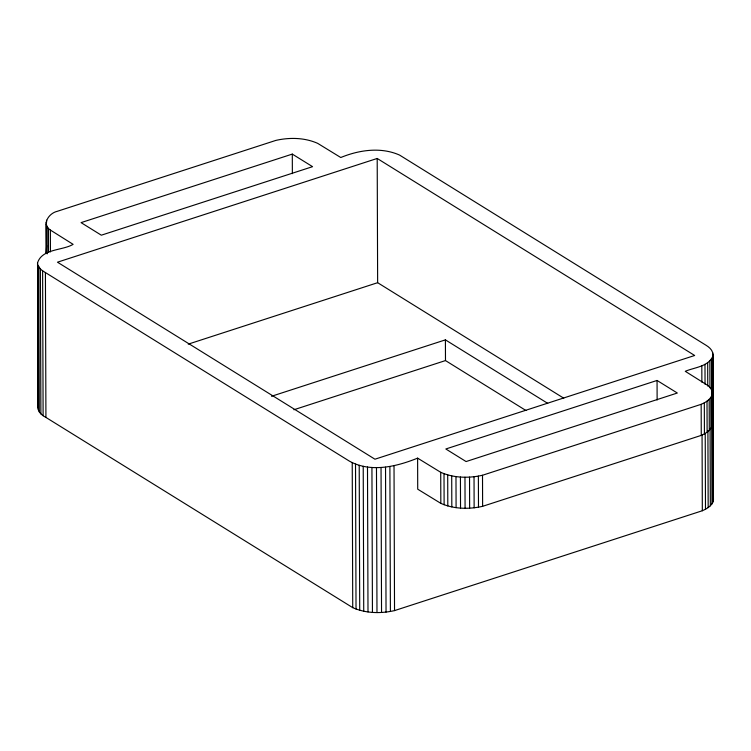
<?xml version="1.0" encoding="UTF-8"?>
<svg xmlns="http://www.w3.org/2000/svg" width="751" height="751" viewBox="0 0 751 751"><rect width="100%" height="100%" fill="white"/><g stroke="black" fill="none" stroke-linecap="round" stroke-linejoin="round"><path stroke-width="1.13" d="M37.55 262.897C41.925 248.59 62.699 250.646 73.11 244.347L50.373 230.059C41.314 224.098 49.04 213.115 57.226 211.331L275.87 140.399C289.623 137.283 304.634 137.574 317.664 143.347L340.776 157.513C359.147 149.965 380.888 146.764 399.57 155.081L706.203 345.366C709.582 347.422 713.084 350.623 712.943 354.913L713.45 499.856C712.708 505.526 707.076 508.671 702.326 510.746L394.528 610.601C380.776 613.717 365.765 613.426 352.735 607.653L45.924 417.425C42.234 415.481 38.113 412.43 38.057 407.84L37.55 262.897L38.329 409.924M38.057 407.84L38.348 369.52M713.018 501.893L712.943 354.913M37.822 264.99L40.376 268.989L42.61 270.82L349.384 461.123C370.572 472.914 396.49 466.681 417.612 458.138L417.716 489.192L440.828 503.358C453.857 509.14 468.868 509.422 482.621 506.315L701.265 435.383C705.518 433.524 710.061 431.008 711.948 426.53L711.845 395.467C713.243 391.712 710.944 387.854 708.015 385.592L685.269 371.304C694.29 367.427 707.451 366.854 712.511 356.95M711.948 426.53L712.277 393.43M417.612 458.138L440.715 472.304C453.745 478.077 468.755 478.368 482.508 475.252L701.162 404.32C705.405 402.461 709.948 399.954 711.845 395.467M292.299 154.096L81.061 222.625L101.329 235.194L312.566 166.666L292.299 154.096L292.364 173.65M377.199 158.461L57.47 262.193L374.946 459.208L694.675 355.486L377.199 158.461L377.64 282.695L563.748 398.19M188.248 344.136L377.64 282.695M271.524 396.275L445.409 339.865L547.723 403.362M293.885 409.755L445.484 360.574L525.944 410.506M657.059 380.457L445.822 448.985L466.08 461.555L677.327 393.026L657.059 380.457L657.125 400.011M713.45 499.856L713.075 440.537M712.774 352.876L712.906 392.613M712.108 391.393L712.155 406.347M711.469 358.95L711.629 405.7M711.695 424.399L711.976 503.883M710.803 397.457L710.915 428.521M709.845 360.865L709.939 387.741M710.089 428.652L710.352 505.798M709.188 399.372L709.291 430.436M707.677 362.667L707.752 386.042M707.911 430.454L708.174 507.601M707.01 401.175L707.113 432.238M704.982 364.319L705.048 384.193M705.217 433.289L705.489 509.262M704.316 402.836L704.429 433.9M701.819 365.803L701.875 382.175M702.063 434.773L702.326 510.746M701.162 404.32L701.265 435.383M482.508 475.252L482.621 506.315M478.378 476.134L478.49 507.197M474.031 476.763L474.134 507.817M469.535 477.12L469.638 508.183M464.972 477.214L465.076 508.277M460.429 477.035L460.532 508.089M455.979 476.575L456.092 507.638M451.708 475.862L451.82 506.925M447.699 474.904L447.803 505.958M445.409 339.865L445.484 360.574M444.01 473.712L444.123 504.766M440.715 472.304L440.828 503.358M394.022 465.658L394.528 610.601M389.891 466.54L390.398 611.483M385.535 467.169L386.042 612.112M381.039 467.535L381.546 612.469M376.476 467.62L376.983 612.563M371.933 467.441L372.44 612.384M367.492 466.991L367.999 611.924M363.221 466.277L363.728 611.211M359.213 465.31L359.72 610.253M355.523 464.118L356.03 609.052M352.228 462.71L352.735 607.653M50.373 230.059L50.448 251.923M48.43 228.22L48.515 252.374M47.06 226.276L47.153 253.885M46.543 220.184L46.543 222.484M46.628 245.493L46.215 253.275L46.102 222.221M46.28 224.258L46.374 253.021M45.417 272.482L45.924 417.425M42.61 270.82L43.117 415.763M40.376 268.989L40.883 413.932M38.77 267.027L39.277 411.97"/></g></svg>
